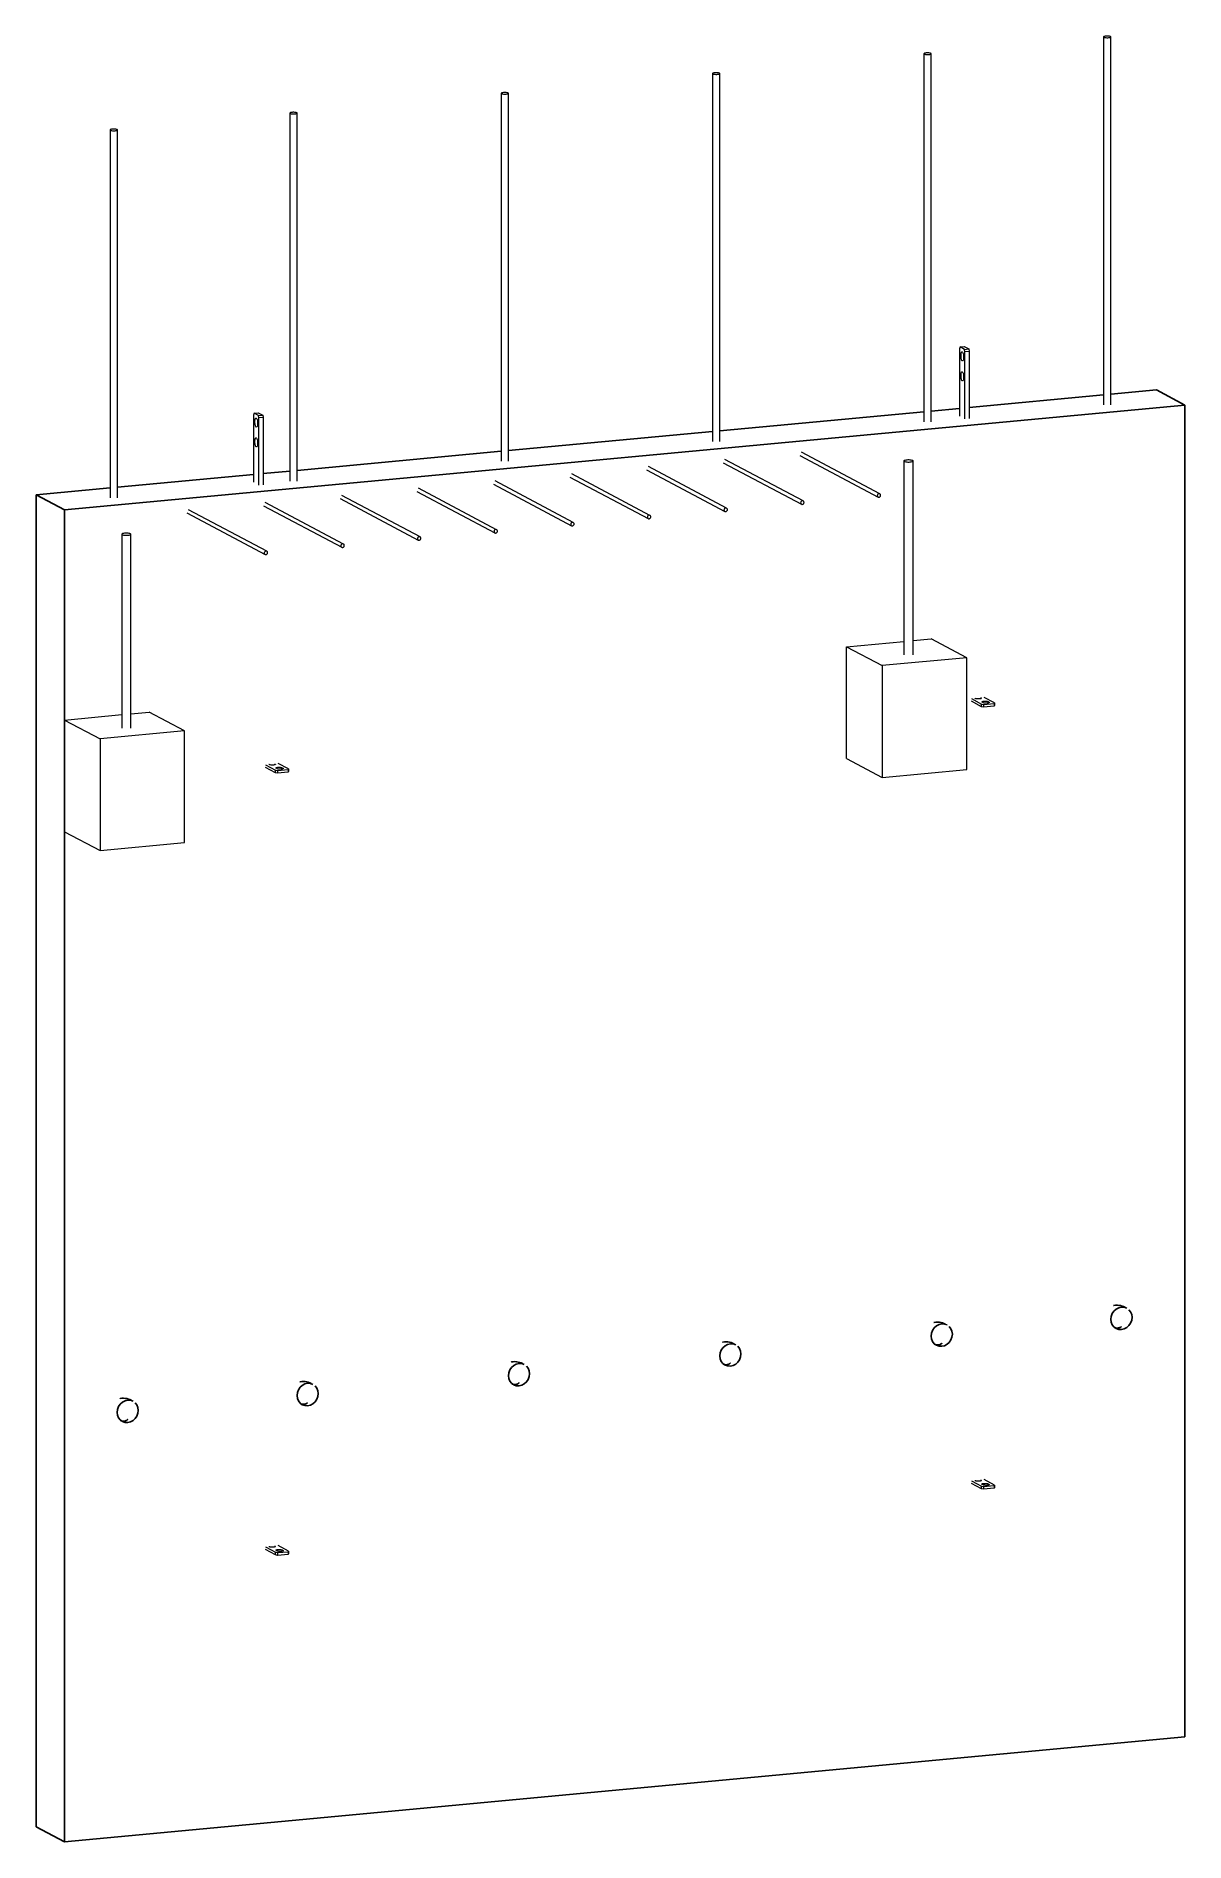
# Model space of a CAD drawing. Header units: millimetres. Extents: x 35092 to 49551, y -62783 to -4705.
# Drawn here: x 35092 to 37597, y -8643 to -4705 of the extents above.
import ezdxf

# ---------------------------------------------------------------- set-up
doc = ezdxf.new("R2010")
doc.units = ezdxf.units.MM
for name, color, linetype, lineweight in [('A-GENM', 13, 'Continuous', 18), ('A-WALL', 113, 'Continuous', 25), ('S-BEAM', 12, 'Continuous', 18), ('S-RBAR', 171, 'Continuous', 18)]:
    doc.layers.add(name, color=color, linetype=linetype, lineweight=lineweight)

# ---------------------------------------------------------------- blocks, each defined once
blk = doc.blocks.new('Rebar Bar - Part 812285986-431004-3D Ortho')
at = {"layer": 'S-RBAR'}
for p, q in [((37419.7, -4706.8), (37419.7, -5509.3)), ((37435.7, -5509.3), (37435.7, -4706.8))]:
    blk.add_line(p, q, dxfattribs=at)
for points in [[(37435.1, -4706.1, 0), (37434, -4705.7, 0), (37432.6, -4705.4, 0), (37430.8, -4705.1, 0), (37428.7, -4705, 0), (37426.6, -4705, 0), (37424.6, -4705.1, 0), (37422.8, -4705.4, 0), (37421.4, -4705.7, 0), (37420.3, -4706.1, 0), (37419.8, -4706.6, 0), (37419.8, -4707, 0), (37420.4, -4707.5, 0)], [(37420.4, -4707.5, 0), (37421.4, -4707.9, 0), (37422.9, -4708.2, 0), (37424.7, -4708.4, 0), (37426.7, -4708.6, 0), (37428.8, -4708.6, 0), (37430.8, -4708.4, 0), (37432.6, -4708.2, 0), (37434.1, -4707.9, 0), (37435.1, -4707.5, 0), (37435.7, -4707, 0), (37435.7, -4706.5, 0), (37435.1, -4706.1, 0)]]:
    blk.add_polyline3d(points, dxfattribs=at)
blk = doc.blocks.new('RR spread anchor face based - RR-SA-1_4-160-614768-3D Ortho')
at = {"layer": 'A-GENM'}
for p, q in [((35591.7, -6294), (35614.1, -6305.9)), ((35614.1, -6311.8), (35591.7, -6299.9)), ((35600.2, -6293.9), (35599, -6293.3)), ((35611.9, -6292.1), (35613.1, -6292.7)), ((35641.8, -6303.3), (35619.3, -6291.4)), ((35628, -6300.6), (35630.3, -6301.9)), ((35614.1, -6305.9), (35618.4, -6306.7)), ((35614.1, -6311.8), (35614.1, -6305.9)), ((35618.4, -6312.6), (35614.1, -6311.8)), ((35617.4, -6303.1), (35615.1, -6301.8)), ((35618.4, -6306.7), (35641.4, -6304.6)), ((35618.4, -6306.7), (35618.4, -6312.6)), ((35641.4, -6310.4), (35618.4, -6312.6)), ((35641.4, -6304.6), (35641.8, -6303.3)), ((35641.4, -6304.6), (35641.4, -6310.4)), ((35641.8, -6309.2), (35641.4, -6310.4)), ((35641.8, -6303.3), (35641.8, -6309.2))]:
    blk.add_line(p, q, dxfattribs=at)
for points in [[(35613.1, -6292.7, 0), (35613.6, -6293.1, 0), (35613.6, -6293.5, 0), (35613.1, -6293.9, 0), (35612.2, -6294.3, 0), (35610.9, -6294.6, 0), (35609.4, -6294.8, 0), (35607.6, -6294.9, 0), (35605.8, -6294.9, 0), (35604, -6294.8, 0), (35602.4, -6294.6, 0), (35601.1, -6294.3, 0), (35600.2, -6293.9, 0)], [(35615.1, -6301.8, 0), (35614.6, -6301.5, 0), (35614.6, -6301, 0), (35615.1, -6300.7, 0), (35616, -6300.3, 0), (35617.3, -6300, 0), (35618.9, -6299.8, 0), (35620.6, -6299.7, 0), (35622.4, -6299.7, 0), (35624.2, -6299.8, 0), (35625.8, -6300, 0), (35627.1, -6300.3, 0), (35628, -6300.6, 0)], [(35630.3, -6301.9, 0), (35630.8, -6302.3, 0), (35630.8, -6302.7, 0), (35630.4, -6303.1, 0), (35629.5, -6303.4, 0), (35628.2, -6303.7, 0), (35626.6, -6303.9, 0), (35624.8, -6304, 0), (35623, -6304, 0), (35621.2, -6303.9, 0), (35619.7, -6303.7, 0), (35618.4, -6303.4, 0), (35617.4, -6303.1, 0)]]:
    blk.add_polyline3d(points, dxfattribs=at)
blk = doc.blocks.new('RR spread anchor face based - RR-SA-2_5-250-614728-3D Ortho')
at = {"layer": 'A-GENM'}
for p, q in [((35567, -5527.2), (35566, -5531.6)), ((35566, -5531.6), (35566, -5678)), ((35567, -5527.2), (35576.2, -5526.4)), ((35576.7, -5532.4), (35567, -5527.2)), ((35569.1, -5549.3), (35569.1, -5543.5)), ((35574.6, -5546.4), (35574.6, -5552.2)), ((35576.2, -5526.4), (35585.9, -5531.5)), ((35576.7, -5532.4), (35585.9, -5531.5)), ((35577.7, -5537.8), (35576.7, -5532.4)), ((35586.9, -5536.9), (35577.7, -5537.8)), ((35577.7, -5684.2), (35577.7, -5537.8)), ((35585.9, -5531.5), (35586.9, -5536.9)), ((35586.9, -5536.9), (35586.9, -5683.4)), ((35569.1, -5592.7), (35569.1, -5586.9)), ((35574.6, -5589.7), (35574.6, -5595.6))]:
    blk.add_line(p, q, dxfattribs=at)
for points in [[(35569.1, -5543.5, 0), (35569.2, -5541.8, 0), (35569.5, -5540.3, 0), (35569.9, -5539.1, 0), (35570.5, -5538.3, 0), (35571.1, -5538, 0), (35571.8, -5538.1, 0), (35572.5, -5538.7, 0), (35573.2, -5539.7, 0), (35573.8, -5541.1, 0), (35574.2, -5542.8, 0), (35574.5, -5544.6, 0), (35574.6, -5546.4, 0)], [(35571.8, -5557.6, 0), (35571.1, -5557, 0), (35570.5, -5556, 0), (35569.9, -5554.6, 0), (35569.5, -5552.9, 0), (35569.2, -5551.2, 0), (35569.1, -5549.3, 0)], [(35574.6, -5552.2, 0), (35574.5, -5553.9, 0), (35574.2, -5555.4, 0), (35573.8, -5556.6, 0), (35573.2, -5557.4, 0), (35572.5, -5557.7, 0)], [(35569.1, -5586.9, 0), (35569.2, -5585.2, 0), (35569.5, -5583.6, 0), (35569.9, -5582.5, 0), (35570.5, -5581.7, 0), (35571.1, -5581.3, 0), (35571.8, -5581.5, 0), (35572.5, -5582.1, 0), (35573.2, -5583.1, 0), (35573.8, -5584.5, 0), (35574.2, -5586.1, 0), (35574.5, -5587.9, 0), (35574.6, -5589.7, 0)], [(35571.8, -5601, 0), (35571.1, -5600.4, 0), (35570.5, -5599.3, 0), (35569.9, -5598, 0), (35569.5, -5596.3, 0), (35569.2, -5594.5, 0), (35569.1, -5592.7, 0)], [(35574.6, -5595.6, 0), (35574.5, -5597.3, 0), (35574.2, -5598.8, 0), (35573.8, -5600, 0), (35573.2, -5600.8, 0), (35572.5, -5601.1, 0)]]:
    blk.add_polyline3d(points, dxfattribs=at)
blk = doc.blocks.new('Rebar Bar - Part 607735188-431004-3D Ortho')
at = {"layer": 'S-RBAR'}
for p, q in [((35278.5, -5791.4), (35278.5, -6214.1)), ((35298.5, -6214.1), (35298.5, -5791.4))]:
    blk.add_line(p, q, dxfattribs=at)
for points in [[(35297.7, -5790.5, 0), (35296.4, -5790, 0), (35294.6, -5789.6, 0), (35292.3, -5789.3, 0), (35289.8, -5789.2, 0), (35287.2, -5789.2, 0), (35284.6, -5789.3, 0), (35282.4, -5789.6, 0), (35280.5, -5790, 0), (35279.2, -5790.6, 0), (35278.6, -5791.1, 0), (35278.6, -5791.7, 0), (35279.3, -5792.3, 0)], [(35279.3, -5792.3, 0), (35280.6, -5792.8, 0), (35282.5, -5793.2, 0), (35284.7, -5793.5, 0), (35287.3, -5793.6, 0), (35289.9, -5793.6, 0), (35292.4, -5793.5, 0), (35294.6, -5793.2, 0), (35296.5, -5792.7, 0), (35297.8, -5792.2, 0), (35298.4, -5791.7, 0), (35298.4, -5791.1, 0), (35297.7, -5790.5, 0)]]:
    blk.add_polyline3d(points, dxfattribs=at)
blk = doc.blocks.new('Rebar Bar - Part 2669675448-431004-3D Ortho')
at = {"layer": 'S-RBAR'}
for p, q in [((35253, -4909.7), (35253, -5712.2)), ((35269, -5712.2), (35269, -4909.7))]:
    blk.add_line(p, q, dxfattribs=at)
for points in [[(35268.4, -4909, 0), (35267.4, -4908.6, 0), (35265.9, -4908.2, 0), (35264.1, -4908, 0), (35262, -4907.9, 0), (35260, -4907.9, 0), (35257.9, -4908, 0), (35256.1, -4908.3, 0), (35254.7, -4908.6, 0), (35253.6, -4909, 0), (35253.1, -4909.4, 0), (35253.1, -4909.9, 0), (35253.7, -4910.4, 0)], [(35253.7, -4910.4, 0), (35254.7, -4910.8, 0), (35256.2, -4911.1, 0), (35258, -4911.3, 0), (35260, -4911.4, 0), (35262.1, -4911.4, 0), (35264.1, -4911.3, 0), (35265.9, -4911.1, 0), (35267.4, -4910.7, 0), (35268.4, -4910.3, 0), (35269, -4909.9, 0), (35269, -4909.4, 0), (35268.4, -4909, 0)]]:
    blk.add_polyline3d(points, dxfattribs=at)
blk = doc.blocks.new('Rebar Bar - Part 3977270317-431004-3D Ortho')
at = {"layer": 'S-RBAR'}
for p, q in [((37027.9, -4743.5), (37027.9, -5546)), ((37043.9, -5546), (37043.9, -4743.5))]:
    blk.add_line(p, q, dxfattribs=at)
for points in [[(37043.3, -4742.8, 0), (37042.2, -4742.4, 0), (37040.7, -4742.1, 0), (37038.9, -4741.8, 0), (37036.9, -4741.7, 0), (37034.8, -4741.7, 0), (37032.8, -4741.8, 0), (37031, -4742.1, 0), (37029.5, -4742.4, 0), (37028.5, -4742.8, 0), (37027.9, -4743.3, 0), (37028, -4743.7, 0), (37028.5, -4744.2, 0)], [(37028.5, -4744.2, 0), (37029.6, -4744.6, 0), (37031, -4744.9, 0), (37032.9, -4745.1, 0), (37034.9, -4745.2, 0), (37037, -4745.2, 0), (37039, -4745.1, 0), (37040.8, -4744.9, 0), (37042.2, -4744.6, 0), (37043.3, -4744.2, 0), (37043.8, -4743.7, 0), (37043.8, -4743.2, 0), (37043.3, -4742.8, 0)]]:
    blk.add_polyline3d(points, dxfattribs=at)
blk = doc.blocks.new('Rebar Bar - Part 1808199746-431004-3D Ortho')
at = {"layer": 'S-RBAR'}
for p, q in [((36757.3, -5619.8), (36928, -5710.4)), ((36931.7, -5703.3), (36761.1, -5612.7))]:
    blk.add_line(p, q, dxfattribs=at)
for points in [[(36933.5, -5706.5, 0), (36933.4, -5705.5, 0), (36933, -5704.6, 0), (36932.4, -5703.8, 0), (36931.7, -5703.3, 0), (36930.8, -5703, 0), (36929.8, -5702.9, 0), (36928.9, -5703.1, 0), (36928, -5703.6, 0), (36927.2, -5704.3, 0), (36926.6, -5705.2, 0), (36926.3, -5706.1, 0), (36926.1, -5707.2, 0)], [(36926.1, -5707.2, 0), (36926.3, -5708.2, 0), (36926.6, -5709.1, 0), (36927.2, -5709.8, 0), (36928, -5710.4, 0), (36928.9, -5710.7, 0), (36929.8, -5710.7, 0), (36930.8, -5710.5, 0), (36931.7, -5710, 0), (36932.4, -5709.3, 0), (36933, -5708.5, 0), (36933.4, -5707.5, 0), (36933.5, -5706.5, 0)]]:
    blk.add_polyline3d(points, dxfattribs=at)

msp = doc.modelspace()

# ---------------------------------------------------------------- linework, layer by layer
at = {"layer": 'A-WALL'}
for p, q in [((37597, -5509.6), (35153.7, -5738.4)), ((37126.6, -5515), (37419.8, -5487.5)), ((37435.7, -5486.1), (37535, -5476.8)), ((37535, -5476.8), (37597, -5509.6)), ((37597, -8414.6), (37597, -5509.6)), ((36582.8, -5565.9), (37028, -5524.2)), ((37043.8, -5522.7), (37105.8, -5516.9)), ((36121.8, -5609.1), (36567, -5567.4)), ((35660.8, -5652.2), (36106, -5610.6)), ((35269, -5688.9), (35565.9, -5661.1)), ((35586.9, -5659.2), (35645, -5653.7)), ((35091.8, -5705.5), (35253.1, -5690.4)), ((35091.8, -8610.5), (35091.8, -5705.5)), ((35091.8, -5705.5), (35153.7, -5738.4)), ((35153.7, -5738.4), (35153.7, -8643.4)), ((35153.7, -8643.4), (37597, -8414.6)), ((35153.7, -8643.4), (35091.8, -8610.5))]:
    msp.add_line(p, q, dxfattribs=at)
for points in [[(37458.7, -7525.9, 0), (37452.7, -7525.6, 0), (37447.2, -7523.7, 0), (37442.4, -7520.3, 0), (37438.7, -7515.5, 0), (37436.4, -7509.9, 0), (37435.7, -7503.7, 0), (37436.4, -7497.3, 0), (37438.7, -7491.2, 0), (37442.4, -7485.8, 0), (37447.2, -7481.5, 0), (37452.7, -7478.5, 0), (37458.7, -7477.1, 0)], [(37446, -7473.1, 0), (37442.3, -7473.6, 0), (37441.5, -7473.8, 0)], [(37446, -7473.1, 0), (37449.7, -7472.9, 0), (37453.3, -7473.2, 0), (37456.9, -7473.8, 0), (37460.2, -7474.7, 0), (37463.4, -7475.8, 0), (37466.3, -7477.2, 0), (37466.6, -7477.4, 0)], [(37458.7, -7477.1, 0), (37464.7, -7477.4, 0), (37470.2, -7479.3, 0)], [(37475, -7482.7, 0), (37478.7, -7487.4, 0), (37481, -7493.1, 0), (37481.8, -7499.3, 0), (37481, -7505.7, 0), (37478.7, -7511.8, 0), (37475, -7517.2, 0), (37470.2, -7521.5, 0), (37464.7, -7524.5, 0), (37458.7, -7525.9, 0)], [(37066.9, -7562.6, 0), (37060.9, -7562.3, 0), (37055.3, -7560.4, 0), (37050.6, -7556.9, 0), (37046.9, -7552.2, 0), (37044.6, -7546.6, 0), (37043.8, -7540.3, 0), (37044.6, -7534, 0), (37046.9, -7527.9, 0), (37050.6, -7522.5, 0), (37055.3, -7518.2, 0), (37060.9, -7515.2, 0), (37066.9, -7513.8, 0)], [(37054.1, -7509.8, 0), (37050.5, -7510.3, 0), (37049.7, -7510.5, 0)], [(37054.1, -7509.8, 0), (37057.8, -7509.6, 0), (37061.5, -7509.9, 0), (37065, -7510.5, 0), (37068.4, -7511.4, 0), (37071.5, -7512.5, 0), (37074.5, -7513.9, 0), (37074.7, -7514, 0)], [(37066.9, -7513.8, 0), (37072.8, -7514.1, 0), (37078.4, -7516, 0)], [(37083.2, -7519.4, 0), (37086.8, -7524.1, 0), (37089.1, -7529.8, 0), (37089.9, -7536, 0), (37089.1, -7542.4, 0), (37086.8, -7548.5, 0), (37083.2, -7553.9, 0), (37078.4, -7558.2, 0), (37072.8, -7561.2, 0), (37066.9, -7562.6, 0)], [(37450.6, -7522.9, 0), (37449.1, -7522.9, 0), (37447.5, -7522.8, 0), (37446.1, -7522.6, 0), (37444.9, -7522.3, 0), (37443.9, -7521.9, 0), (37443.2, -7521.5, 0), (37443.1, -7521.5, 0)], [(37450.6, -7522.9, 0), (37452.2, -7522.6, 0), (37453.7, -7522.3, 0), (37455, -7521.8, 0), (37456.1, -7521.2, 0), (37457, -7520.7, 0), (37457.7, -7520.2, 0), (37458.2, -7519.8, 0), (37458.5, -7519.5, 0), (37458.7, -7519.3, 0), (37458.7, -7519.3, 0)], [(36605.9, -7605.7, 0), (36599.9, -7605.4, 0), (36594.3, -7603.5, 0), (36589.6, -7600.1, 0), (36585.9, -7595.4, 0), (36583.6, -7589.7, 0), (36582.8, -7583.5, 0), (36583.6, -7577.1, 0), (36585.9, -7571, 0), (36589.6, -7565.6, 0), (36594.3, -7561.3, 0), (36599.9, -7558.4, 0), (36605.9, -7557, 0)], [(36593.1, -7552.9, 0), (36589.5, -7553.5, 0), (36588.7, -7553.7, 0)], [(36593.1, -7552.9, 0), (36596.8, -7552.8, 0), (36600.5, -7553, 0), (36604, -7553.6, 0), (36607.4, -7554.5, 0), (36610.5, -7555.7, 0), (36613.5, -7557.1, 0), (36613.7, -7557.2, 0)], [(36605.9, -7557, 0), (36611.8, -7557.2, 0), (36617.4, -7559.2, 0)], [(37058.8, -7559.6, 0), (37057.2, -7559.6, 0), (37055.7, -7559.5, 0), (37054.3, -7559.3, 0), (37053.1, -7559, 0), (37052.1, -7558.6, 0), (37051.3, -7558.2, 0), (37051.3, -7558.2, 0)], [(37058.8, -7559.6, 0), (37060.4, -7559.3, 0), (37061.8, -7559, 0), (37063.1, -7558.5, 0), (37064.3, -7557.9, 0), (37065.2, -7557.4, 0), (37065.9, -7556.9, 0), (37066.4, -7556.5, 0), (37066.7, -7556.2, 0), (37066.8, -7556, 0), (37066.9, -7556, 0)], [(36144.9, -7648.9, 0), (36138.9, -7648.6, 0), (36133.3, -7646.7, 0), (36128.6, -7643.3, 0), (36124.9, -7638.6, 0), (36122.6, -7632.9, 0), (36121.8, -7626.7, 0), (36122.6, -7620.3, 0), (36124.9, -7614.2, 0), (36128.6, -7608.8, 0), (36133.3, -7604.5, 0), (36138.9, -7601.5, 0), (36144.9, -7600.1, 0)], [(36132.1, -7596.1, 0), (36128.5, -7596.6, 0), (36127.7, -7596.9, 0)], [(36132.1, -7596.1, 0), (36135.8, -7596, 0), (36139.5, -7596.2, 0), (36143, -7596.8, 0), (36146.4, -7597.7, 0), (36149.5, -7598.9, 0), (36152.5, -7600.3, 0), (36152.7, -7600.4, 0)], [(36144.9, -7600.1, 0), (36150.8, -7600.4, 0), (36156.4, -7602.3, 0)], [(36597.8, -7602.7, 0), (36599.4, -7602.5, 0), (36600.8, -7602.1, 0), (36602.2, -7601.6, 0), (36603.3, -7601.1, 0), (36604.2, -7600.5, 0), (36604.9, -7600, 0), (36605.4, -7599.6, 0), (36605.7, -7599.3, 0), (36605.8, -7599.2, 0), (36605.9, -7599.1, 0)], [(36622.1, -7562.5, 0), (36622.2, -7562.6, 0), (36625.8, -7567.3, 0), (36628.1, -7573, 0), (36628.9, -7579.2, 0), (36628.1, -7585.6, 0), (36625.8, -7591.7, 0), (36622.2, -7597.1, 0), (36617.4, -7601.4, 0), (36611.8, -7604.3, 0), (36605.9, -7605.7, 0)], [(35671.1, -7639.3, 0), (35667.5, -7639.8, 0), (35666.7, -7640, 0)], [(35671.1, -7639.3, 0), (35674.8, -7639.1, 0), (35678.5, -7639.4, 0), (35682, -7640, 0), (35685.4, -7640.9, 0), (35688.5, -7642, 0), (35691.5, -7643.4, 0), (35691.7, -7643.5, 0)], [(36161.2, -7605.8, 0), (36164.8, -7610.5, 0), (36167.1, -7616.1, 0), (36167.9, -7622.4, 0), (36167.1, -7628.7, 0), (36164.8, -7634.8, 0), (36161.2, -7640.2, 0), (36156.4, -7644.5, 0), (36150.8, -7647.5, 0), (36144.9, -7648.9, 0)], [(36597.8, -7602.7, 0), (36596.2, -7602.8, 0), (36594.7, -7602.7, 0), (36593.3, -7602.5, 0), (36592.1, -7602.1, 0), (36591.1, -7601.8, 0), (36590.3, -7601.4, 0), (36590.3, -7601.4, 0)], [(35278.8, -7676, 0), (35275.2, -7676.5, 0), (35274.4, -7676.8, 0)], [(35278.8, -7676, 0), (35282.5, -7675.9, 0), (35286.2, -7676.1, 0), (35289.7, -7676.7, 0), (35293.1, -7677.6, 0), (35296.2, -7678.8, 0), (35299.2, -7680.2, 0), (35299.4, -7680.3, 0)], [(35683.9, -7692.1, 0), (35677.9, -7691.8, 0), (35672.3, -7689.9, 0), (35667.6, -7686.4, 0), (35663.9, -7681.7, 0), (35661.6, -7676.1, 0), (35660.8, -7669.8, 0), (35661.6, -7663.5, 0), (35663.9, -7657.4, 0), (35667.6, -7652, 0), (35672.3, -7647.7, 0), (35677.9, -7644.7, 0), (35683.9, -7643.3, 0)], [(35683.9, -7643.3, 0), (35689.8, -7643.6, 0), (35695.4, -7645.5, 0)], [(35700.2, -7648.9, 0), (35703.8, -7653.6, 0), (35706.1, -7659.3, 0), (35706.9, -7665.5, 0), (35706.1, -7671.9, 0), (35703.8, -7678, 0), (35700.2, -7683.4, 0), (35695.4, -7687.7, 0), (35689.8, -7690.7, 0), (35683.9, -7692.1, 0)], [(36136.8, -7645.9, 0), (36135.2, -7646, 0), (36133.7, -7645.9, 0), (36132.3, -7645.6, 0), (36131.1, -7645.3, 0), (36130.1, -7644.9, 0), (36129.3, -7644.6, 0), (36129.3, -7644.5, 0)], [(36136.8, -7645.9, 0), (36138.4, -7645.7, 0), (36139.8, -7645.3, 0), (36141.2, -7644.8, 0), (36142.3, -7644.3, 0), (36143.2, -7643.7, 0), (36143.9, -7643.2, 0), (36144.4, -7642.8, 0), (36144.7, -7642.5, 0), (36144.8, -7642.3, 0), (36144.9, -7642.3, 0)], [(35291.6, -7728.8, 0), (35285.6, -7728.5, 0), (35280, -7726.6, 0), (35275.3, -7723.2, 0), (35271.6, -7718.5, 0), (35269.3, -7712.8, 0), (35268.5, -7706.6, 0), (35269.3, -7700.2, 0), (35271.6, -7694.1, 0), (35275.3, -7688.7, 0), (35280, -7684.4, 0), (35285.6, -7681.4, 0), (35291.6, -7680, 0)], [(35291.6, -7680, 0), (35297.5, -7680.3, 0), (35303.1, -7682.2, 0)], [(35307.9, -7685.7, 0), (35311.5, -7690.4, 0), (35313.8, -7696, 0), (35314.6, -7702.3, 0), (35313.8, -7708.6, 0), (35311.5, -7714.7, 0), (35307.9, -7720.1, 0), (35303.1, -7724.4, 0), (35297.5, -7727.4, 0), (35291.6, -7728.8, 0)], [(35675.8, -7689.1, 0), (35674.2, -7689.1, 0), (35672.7, -7689, 0), (35671.3, -7688.8, 0), (35670.1, -7688.5, 0), (35669.1, -7688.1, 0), (35668.3, -7687.7, 0), (35668.3, -7687.7, 0)], [(35675.8, -7689.1, 0), (35677.4, -7688.8, 0), (35678.8, -7688.5, 0), (35680.2, -7688, 0), (35681.3, -7687.4, 0), (35682.2, -7686.9, 0), (35682.9, -7686.4, 0), (35683.4, -7685.9, 0), (35683.7, -7685.6, 0), (35683.8, -7685.5, 0), (35683.9, -7685.5, 0)], [(35283.5, -7725.8, 0), (35281.9, -7725.9, 0), (35280.4, -7725.8, 0), (35279, -7725.5, 0), (35277.8, -7725.2, 0), (35276.8, -7724.8, 0), (35276, -7724.5, 0), (35276, -7724.4, 0)], [(35283.5, -7725.8, 0), (35285.1, -7725.6, 0), (35286.5, -7725.2, 0), (35287.8, -7724.7, 0), (35289, -7724.2, 0), (35289.9, -7723.6, 0), (35290.6, -7723.1, 0), (35291.1, -7722.7, 0), (35291.4, -7722.4, 0), (35291.5, -7722.2, 0), (35291.6, -7722.2, 0)]]:
    msp.add_polyline3d(points, dxfattribs=at)
at = {"layer": 'S-BEAM'}
for p, q in [((36859.4, -6036.9), (36984.3, -6025.2)), ((37004.1, -6023.3), (37043.8, -6019.6)), ((37121.2, -6060.7), (37043.8, -6019.6)), ((36859.4, -6280.6), (36859.4, -6036.9)), ((36859.4, -6036.9), (36936.8, -6078)), ((37121.2, -6060.7), (36936.8, -6078)), ((37121.2, -6304.4), (37121.2, -6060.7)), ((36936.8, -6078), (36936.8, -6321.7)), ((35298.4, -6183), (35338.1, -6179.3)), ((35415.6, -6220.4), (35338.1, -6179.3)), ((35153.7, -6196.6), (35278.6, -6184.9)), ((35153.7, -6440.3), (35153.7, -6196.6)), ((35153.7, -6196.6), (35231.2, -6237.7)), ((35415.6, -6220.4), (35231.2, -6237.7)), ((35415.6, -6464.1), (35415.6, -6220.4)), ((35231.2, -6237.7), (35231.2, -6481.4)), ((36859.4, -6280.6), (36936.8, -6321.7)), ((36936.8, -6321.7), (37121.2, -6304.4)), ((35153.7, -6440.3), (35231.2, -6481.4)), ((35231.2, -6481.4), (35415.6, -6464.1))]:
    msp.add_line(p, q, dxfattribs=at)

# ---------------------------------------------------------------- block references
at = {"layer": 'A-GENM'}
for name, p in [('RR spread anchor face based - RR-SA-2_5-250-614728-3D Ortho', (1539.7, 144.2)), ('RR spread anchor face based - RR-SA-2_5-250-614728-3D Ortho', (0, 0)), ('RR spread anchor face based - RR-SA-1_4-160-614768-3D Ortho', (1539.7, 144.2)), ('RR spread anchor face based - RR-SA-1_4-160-614768-3D Ortho', (0, 0)), ('RR spread anchor face based - RR-SA-1_4-160-614768-3D Ortho', (1539.7, -1561.8)), ('RR spread anchor face based - RR-SA-1_4-160-614768-3D Ortho', (0, -1705.9))]:
    msp.add_blockref(name, p, dxfattribs=at)
at = {"layer": 'S-RBAR'}
for name, p in [('Rebar Bar - Part 812285986-431004-3D Ortho', (0, 0)), ('Rebar Bar - Part 3977270317-431004-3D Ortho', (0, 0)), ('Rebar Bar - Part 3977270317-431004-3D Ortho', (-461, -43.2)), ('Rebar Bar - Part 3977270317-431004-3D Ortho', (-922, -86.3)), ('Rebar Bar - Part 3977270317-431004-3D Ortho', (-1383, -129.5)), ('Rebar Bar - Part 2669675448-431004-3D Ortho', (0, 0)), ('Rebar Bar - Part 1808199746-431004-3D Ortho', (-167.1, -15.6)), ('Rebar Bar - Part 1808199746-431004-3D Ortho', (0, 0)), ('Rebar Bar - Part 607735188-431004-3D Ortho', (1705.7, 159.7)), ('Rebar Bar - Part 1808199746-431004-3D Ortho', (-501.3, -46.9)), ('Rebar Bar - Part 1808199746-431004-3D Ortho', (-334.2, -31.3)), ('Rebar Bar - Part 1808199746-431004-3D Ortho', (-1002.7, -93.9)), ('Rebar Bar - Part 1808199746-431004-3D Ortho', (-835.6, -78.2)), ('Rebar Bar - Part 1808199746-431004-3D Ortho', (-668.4, -62.6)), ('Rebar Bar - Part 1808199746-431004-3D Ortho', (-1336.9, -125.2)), ('Rebar Bar - Part 1808199746-431004-3D Ortho', (-1169.8, -109.5)), ('Rebar Bar - Part 607735188-431004-3D Ortho', (0, 0))]:
    msp.add_blockref(name, p, dxfattribs=at)

doc.saveas('drawing.dxf')
